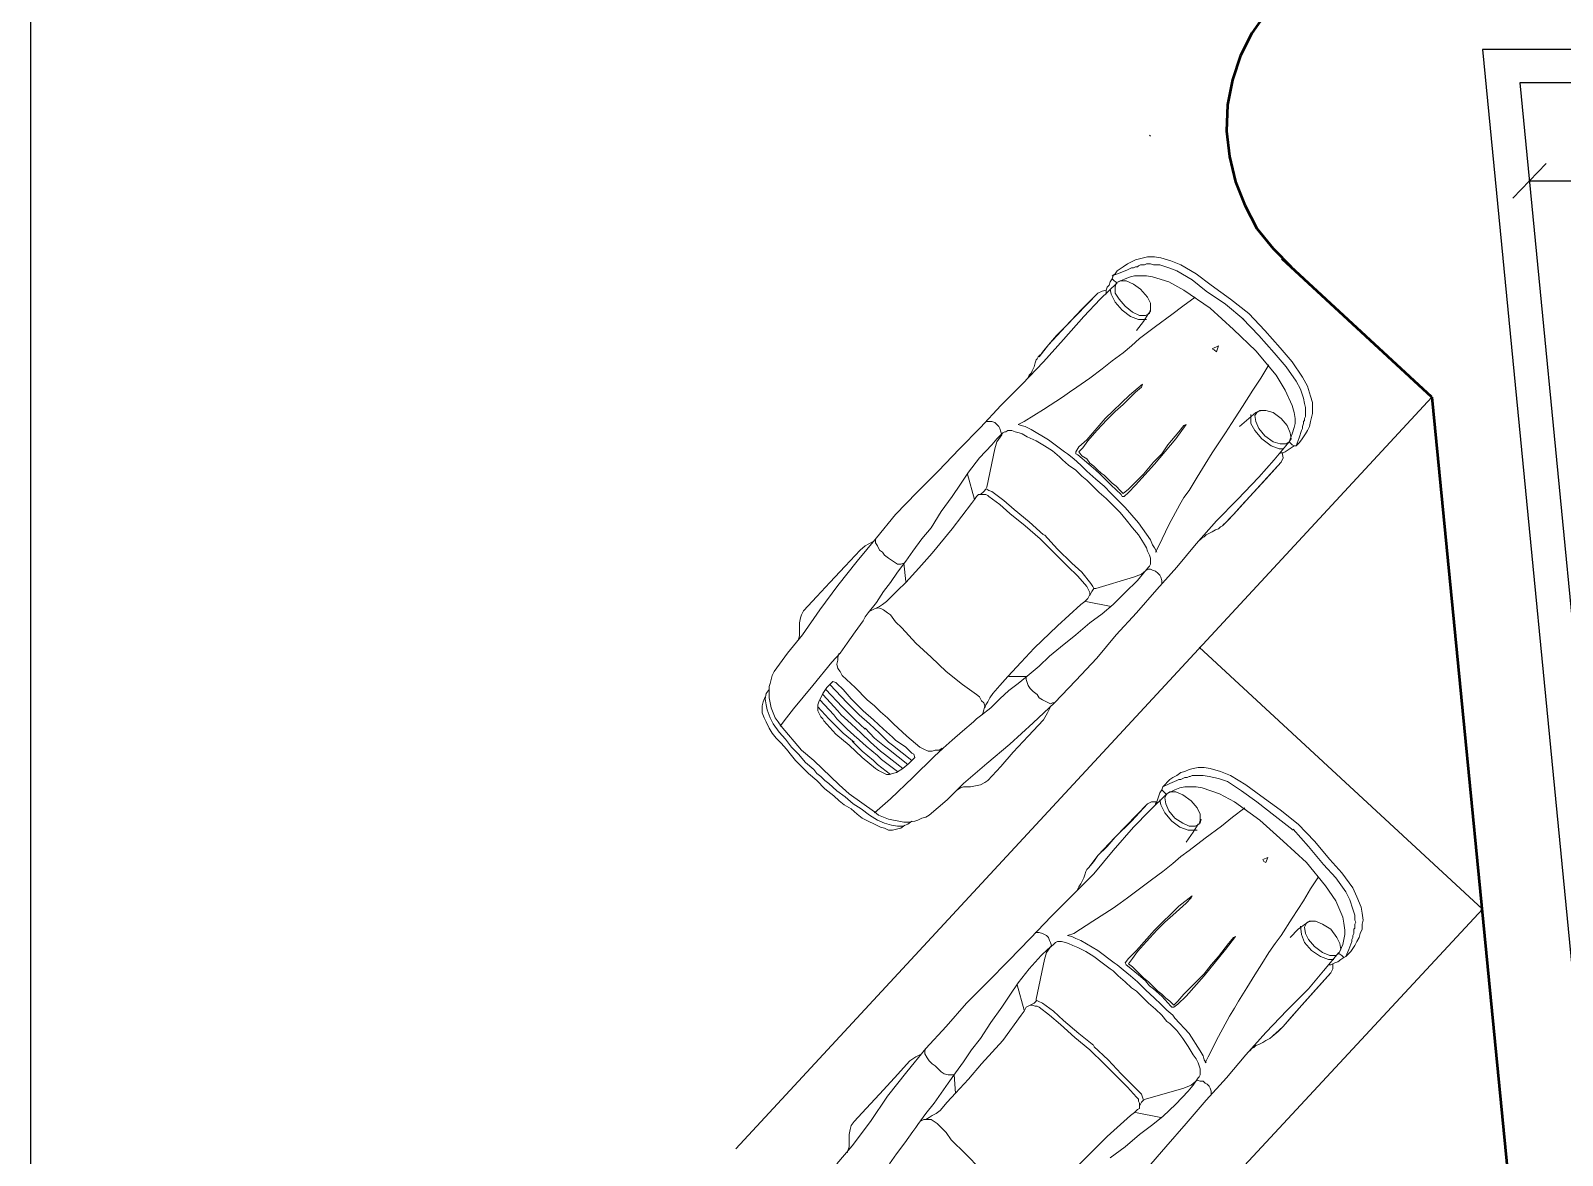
# Model space of a CAD drawing. Header units: metres. Extents: x -24.2 to 51.5, y -28.6 to 30.1.
# Drawn here: x -24.25 to -15.11, y 17.2 to 23.91 of the extents above; entities that cross this region are included whole.
import ezdxf

# ---------------------------------------------------------------- set-up
doc = ezdxf.new("R2010")
doc.units = ezdxf.units.M
for name, color, linetype in [('GF-BLACK', 250, 'Continuous'), ('GF-DARKGRAY', 8, 'Continuous'), ('GF-DIMS', 250, 'Continuous'), ('GF-GRAY', 8, 'Continuous')]:
    doc.layers.add(name, color=color, linetype=linetype)

msp = doc.modelspace()

# ---------------------------------------------------------------- linework, layer by layer
at = {"layer": 'GF-BLACK', "lineweight": 25, "true_color": 0x000000}
for p, q in [((1.8465, 23.7998), (-15.5869, 23.7998)), ((-15.5869, 23.7998), (-14.6697, 14.374)), ((-15.3637, 23.6007), (-14.4706, 14.3921)), ((1.8646, 23.6007), (-15.3637, 23.6007))]:
    msp.add_line(p, q, dxfattribs=at)
at = {"layer": 'GF-BLACK', "lineweight": 50, "true_color": 0x000000}
for q in [(-16.7818, 22.5507), (-15.2913, 15.6232)]:
    msp.add_line((-15.8887, 21.724), q, dxfattribs=at)
at = {"layer": 'GF-BLACK', "lineweight": 25, "true_color": 0x000000}
msp.add_lwpolyline([(11.0973, 30.0877), (-24.2464, 30.0877), (-24.2464, -28.567)], dxfattribs=at)
at = {"layer": 'GF-BLACK', "lineweight": 50, "true_color": 0x000000}
msp.add_lwpolyline([(-16.8723, 24.0231), (-16.9628, 23.8964), (-17.0292, 23.7636), (-17.0775, 23.6188), (-17.1076, 23.4679), (-17.1137, 23.311), (-17.0956, 23.1602), (-17.0594, 23.0093), (-17.005, 22.8705), (-16.9326, 22.7317), (-16.8361, 22.611), (-16.7275, 22.5024)], dxfattribs=at)
at = {"layer": 'GF-DARKGRAY', "lineweight": 25, "true_color": 0x767676}
for p, q in [((-17.5662, 23.2809), (-17.5723, 23.2869)), ((-20.0404, 17.2404), (-15.8887, 21.724)), ((-15.5869, 18.6705), (-17.2766, 20.2335)), ((-19.7447, 14.193), (-15.5869, 18.6705))]:
    msp.add_line(p, q, dxfattribs=at)
at = {"layer": 'GF-DIMS', "lineweight": 25, "true_color": 0x000000}
for p, q in [((-15.2068, 23.1179), (-15.4059, 22.9128)), ((-15.3094, 23.0153), (-14.2171, 23.0153))]:
    msp.add_line(p, q, dxfattribs=at)
at = {"layer": 'GF-GRAY', "lineweight": 13, "true_color": 0x808080}
for p, q in [((-18.3205, 21.5791), (-18.3568, 21.561)), ((-18.6585, 21.2654), (-18.6162, 21.1145)), ((-17.518, 20.8369), (-17.5361, 20.8007)), ((-17.5843, 20.6981), (-17.5662, 20.6981)), ((-17.9524, 20.505), (-17.8016, 20.4748)), ((-18.0249, 18.5257), (-18.0611, 18.5136)), ((-18.3628, 18.218), (-18.3205, 18.0671)), ((-17.2223, 17.7895), (-17.2404, 17.7533)), ((-17.2887, 17.6507), (-17.2706, 17.6447)), ((-17.6568, 17.4576), (-17.5059, 17.4275))]:
    msp.add_line(p, q, dxfattribs=at)
for points in [[(-16.9809, 22.2248), (-17.0895, 22.3093), (-17.2042, 22.3938), (-17.2947, 22.4602), (-17.3852, 22.5145), (-17.4456, 22.5386), (-17.5059, 22.5567), (-17.5421, 22.5628), (-17.5843, 22.5628), (-17.6085, 22.5567), (-17.6326, 22.5507), (-17.6568, 22.5447), (-17.6809, 22.5326), (-17.705, 22.5205), (-17.7292, 22.5024), (-17.7473, 22.4903), (-17.7654, 22.4783), (-17.7774, 22.4602), (-17.7956, 22.4481)], [(-17.5662, 22.5205), (-17.5783, 22.5205), (-17.5904, 22.5205), (-17.6025, 22.5145), (-17.6145, 22.5145), (-17.6266, 22.5145), (-17.6387, 22.5084), (-17.6447, 22.5024), (-17.6568, 22.5024), (-17.6688, 22.4964), (-17.6809, 22.4964), (-17.693, 22.4903), (-17.705, 22.4843), (-17.7473, 22.4662), (-17.7956, 22.4481)], [(-17.0111, 22.1886), (-17.1197, 22.2791), (-17.2344, 22.3576), (-17.3188, 22.424), (-17.4093, 22.4783), (-17.4576, 22.4964), (-17.5119, 22.5145), (-17.5481, 22.5145), (-17.5662, 22.5205)], [(-16.7395, 21.4585), (-16.83, 21.3498), (-16.9206, 21.2473), (-17.0473, 21.1145), (-17.174, 20.9878), (-17.2947, 20.849), (-17.4093, 20.7102), (-17.53, 20.5774), (-17.6507, 20.4386), (-17.7714, 20.3059), (-17.8861, 20.1671), (-18.0128, 20.0343), (-18.1395, 19.9016), (-18.2662, 19.7809), (-18.405, 19.6542), (-18.5438, 19.5395), (-18.6826, 19.4188), (-18.7792, 19.3223), (-18.8878, 19.2317), (-18.9059, 19.2197), (-18.93, 19.2136), (-18.9542, 19.2016), (-18.9723, 19.1955), (-19.0085, 19.1895), (-19.0386, 19.1895), (-19.0688, 19.1955), (-19.099, 19.2016), (-19.1292, 19.2076), (-19.1593, 19.2197), (-19.1895, 19.2317), (-19.2136, 19.2499), (-19.3645, 19.3585), (-19.4248, 19.4128), (-19.5757, 19.5576), (-19.6481, 19.618), (-19.7688, 19.7628), (-19.7869, 19.7869), (-19.805, 19.8111), (-19.8171, 19.8412), (-19.8292, 19.8714), (-19.8352, 19.9016), (-19.8412, 19.9317), (-19.8412, 19.9619), (-19.8412, 19.9981), (-19.8352, 20.0162), (-19.8292, 20.0404), (-19.8231, 20.0645), (-19.8111, 20.0886), (-19.7326, 20.1973), (-19.6421, 20.3059), (-19.5395, 20.4567), (-19.4309, 20.6016), (-19.3162, 20.7464), (-19.2016, 20.8852), (-19.0869, 21.024), (-18.9602, 21.1567), (-18.8335, 21.2835), (-18.7068, 21.4162), (-18.58, 21.5429), (-18.4593, 21.6757), (-18.3326, 21.8024), (-18.2059, 21.9352), (-18.0852, 22.0679), (-17.9645, 22.2067), (-17.868, 22.3093), (-17.7654, 22.4059)], [(-17.7956, 22.43), (-17.8076, 22.4119), (-17.8137, 22.3938), (-17.8257, 22.3817), (-17.8318, 22.3636), (-17.8318, 22.3516), (-17.8318, 22.3395)], [(-17.7895, 22.4481), (-17.7956, 22.43), (-17.7835, 22.4179), (-17.7654, 22.4059)], [(-17.0714, 22.1283), (-17.2102, 22.255), (-17.3671, 22.3636), (-17.4576, 22.4119), (-17.5542, 22.4421), (-17.5904, 22.4481), (-17.6326, 22.4481), (-17.6628, 22.4481), (-17.6869, 22.4421), (-17.7171, 22.43), (-17.7714, 22.4059)], [(-17.3007, 22.3214), (-17.3731, 22.2671), (-17.4395, 22.2188), (-17.5361, 22.1464), (-17.6326, 22.074), (-17.6809, 22.0317), (-17.7292, 21.9895), (-17.7956, 21.9412), (-17.8559, 21.8929), (-17.9283, 21.8386), (-18.0068, 21.7843), (-18.049, 21.7541), (-18.0912, 21.724), (-18.2059, 21.6516), (-18.3205, 21.5791)], [(-17.88, 22.3455), (-18.0731, 22.1464), (-18.1757, 22.0378), (-18.23, 21.9653)], [(-17.88, 22.3455), (-17.9766, 22.249), (-18.0731, 22.1464), (-18.1274, 22.0921), (-18.1757, 22.0378), (-18.2059, 22.0016), (-18.23, 21.9653)], [(-17.8318, 22.3636), (-17.8559, 22.3576), (-17.88, 22.3455)], [(-17.7774, 22.2912), (-17.8016, 22.3395), (-17.8076, 22.3697)], [(-17.7774, 22.2912), (-17.7352, 22.2429), (-17.6869, 22.2067)], [(-17.5904, 22.1886), (-17.6387, 22.1886), (-17.6869, 22.2067)], [(-17.5662, 22.255), (-17.5662, 22.2369), (-17.5783, 22.2248), (-17.6085, 22.1766), (-17.6507, 22.1222)], [(-16.9809, 22.2248), (-16.8844, 22.1222), (-16.7938, 22.0197), (-16.7214, 21.9352), (-16.6611, 21.8447), (-16.6309, 21.7903), (-16.6128, 21.73), (-16.6007, 21.6938), (-16.6007, 21.6576), (-16.6007, 21.6274), (-16.6068, 21.6033), (-16.6128, 21.5791), (-16.6188, 21.549), (-16.6309, 21.5248), (-16.643, 21.5067), (-16.655, 21.4886), (-16.6671, 21.4705), (-16.6792, 21.4524), (-16.6973, 21.4343)], [(-17.0714, 22.1283), (-16.9387, 22.0016), (-16.818, 21.8567), (-16.7637, 21.7662), (-16.7214, 21.6757), (-16.7094, 21.6335), (-16.7033, 21.5972), (-16.7033, 21.5671), (-16.7094, 21.5429), (-16.7214, 21.5067), (-16.7395, 21.4585)], [(-17.0171, 22.1947), (-16.9206, 22.0921), (-16.83, 21.9895), (-16.7576, 21.905), (-16.6973, 21.8205), (-16.6731, 21.7722), (-16.655, 21.7179), (-16.649, 21.6878), (-16.643, 21.6636)], [(-17.1619, 22.0317), (-17.1981, 22.0136), (-17.1861, 22.0076)], [(-17.1619, 22.0317), (-17.174, 21.9955), (-17.1861, 22.0076)], [(-18.224, 21.9774), (-18.2361, 21.9653), (-18.2421, 21.9533), (-18.2481, 21.9472), (-18.2542, 21.9291), (-18.2602, 21.905), (-18.2662, 21.8929), (-18.2723, 21.8809), (-18.2783, 21.8688), (-18.2904, 21.8567), (-18.2964, 21.8447), (-18.3024, 21.8326)], [(-16.8602, 21.9171), (-16.9085, 21.8386), (-16.9568, 21.7662), (-17.0171, 21.6697), (-17.0835, 21.5671), (-17.1197, 21.5128), (-17.1559, 21.4585), (-17.1981, 21.3921), (-17.2404, 21.3257), (-17.2887, 21.2473), (-17.3369, 21.1688), (-17.3671, 21.1266), (-17.3912, 21.0843), (-17.4576, 20.9636), (-17.518, 20.8369)], [(-17.6145, 21.8024), (-17.693, 21.736), (-17.8378, 21.5972), (-17.9464, 21.4705), (-17.9947, 21.4283), (-18.0128, 21.3981), (-18.0128, 21.386), (-18.0007, 21.38), (-17.9343, 21.3257), (-17.8921, 21.2895), (-17.868, 21.2654)], [(-17.6145, 21.8024), (-17.6206, 21.7843), (-17.6568, 21.7541), (-17.7292, 21.6817), (-17.7774, 21.6395), (-17.8257, 21.5912), (-17.8861, 21.5248), (-17.9404, 21.4645), (-17.9706, 21.4222), (-17.9947, 21.3981), (-17.9766, 21.374), (-17.9464, 21.3559), (-17.9283, 21.3317), (-17.9042, 21.3136), (-17.88, 21.2895), (-17.8619, 21.2714)], [(-16.643, 21.6636), (-16.643, 21.6516), (-16.643, 21.6395), (-16.643, 21.6274), (-16.643, 21.6153), (-16.643, 21.6093), (-16.649, 21.5972), (-16.649, 21.5852), (-16.655, 21.5791), (-16.655, 21.5671), (-16.6611, 21.549), (-16.6611, 21.5369), (-16.6671, 21.5248), (-16.6792, 21.4826), (-16.6973, 21.4343)], [(-18.5499, 21.5791), (-18.5378, 21.5791), (-18.5257, 21.5791), (-18.5137, 21.5791), (-18.4955, 21.5731), (-18.4835, 21.561), (-18.4714, 21.549), (-18.4654, 21.5369), (-18.4593, 21.5188), (-18.4533, 21.5007)], [(-16.9025, 21.6455), (-16.9266, 21.6395), (-16.9387, 21.6335), (-16.9809, 21.5972), (-17.0352, 21.549)], [(-16.9688, 21.6214), (-16.9688, 21.5671), (-16.9447, 21.5248), (-16.9025, 21.4766), (-16.8481, 21.4343), (-16.7999, 21.4162), (-16.7757, 21.4162)], [(-19.7748, 19.7628), (-19.7386, 19.8111), (-19.6964, 19.8654), (-19.5817, 20.0042), (-19.4671, 20.1429), (-19.4188, 20.1973), (-19.3766, 20.2576), (-19.3283, 20.324), (-19.28, 20.3904), (-19.268, 20.4145), (-19.2499, 20.4386), (-19.2016, 20.499), (-19.1593, 20.5654), (-19.1171, 20.6197), (-19.0749, 20.68), (-19.0266, 20.7464), (-18.9843, 20.8067), (-18.93, 20.8791), (-18.8757, 20.9455), (-18.8154, 21.0421), (-18.749, 21.1326), (-18.7007, 21.205), (-18.6524, 21.2774), (-18.5861, 21.3619), (-18.5137, 21.4404), (-18.4835, 21.4766), (-18.4473, 21.5128)], [(-18.58, 21.1447), (-18.5619, 21.1628), (-18.5499, 21.1748), (-18.5438, 21.1869), (-18.4955, 21.4162), (-18.4835, 21.4585), (-18.4533, 21.5007)], [(-18.4473, 21.5128), (-18.4352, 21.5188), (-18.4292, 21.5188), (-18.4171, 21.5248), (-18.4111, 21.5248), (-18.393, 21.5248), (-18.3749, 21.5188), (-18.3507, 21.5128), (-18.3326, 21.5067), (-18.3024, 21.4886), (-18.2481, 21.4645), (-18.1999, 21.4343), (-18.1516, 21.4041), (-18.1093, 21.3679), (-18.0912, 21.3498), (-18.055, 21.3197), (-18.0128, 21.2895), (-17.9766, 21.2533), (-17.9464, 21.2291), (-17.9223, 21.205)], [(-18.3568, 21.561), (-18.3387, 21.555), (-18.3145, 21.549), (-18.2783, 21.5309)], [(-18.0792, 21.3981), (-18.1757, 21.4705), (-18.2783, 21.5309)], [(-17.355, 21.561), (-17.4154, 21.4766), (-17.5421, 21.3257), (-17.6568, 21.199), (-17.699, 21.1567), (-17.7231, 21.1326), (-17.7352, 21.1326), (-17.7412, 21.1447), (-17.8016, 21.199), (-17.8438, 21.2412), (-17.868, 21.2654)], [(-17.355, 21.561), (-17.3671, 21.555), (-17.3973, 21.5188), (-17.4637, 21.4404), (-17.4999, 21.386), (-17.5481, 21.3378), (-17.6085, 21.2654), (-17.6628, 21.211), (-17.699, 21.1748), (-17.7292, 21.1507), (-17.7473, 21.1688), (-17.7714, 21.1929), (-17.7956, 21.211), (-17.8197, 21.2352), (-17.8438, 21.2593), (-17.8619, 21.2714)], [(-18.0792, 21.3981), (-18.0611, 21.386), (-18.0249, 21.3559), (-17.9826, 21.3197), (-17.9464, 21.2835), (-17.8921, 21.2352)], [(-16.7094, 21.4343), (-16.7275, 21.4222), (-16.7456, 21.4102), (-16.7637, 21.3981), (-16.7757, 21.3921), (-16.7878, 21.3921), (-16.7999, 21.386)], [(-16.7818, 21.3921), (-16.7757, 21.3619), (-16.7878, 21.3378)], [(-16.6973, 21.4343), (-16.7094, 21.4343), (-16.7214, 21.4404), (-16.7395, 21.4585)], [(-16.7878, 21.3378), (-16.9749, 21.1326), (-17.0714, 21.024), (-17.1378, 20.9576)], [(-16.7878, 21.3378), (-16.8783, 21.2352), (-16.9749, 21.1326), (-17.0231, 21.0783), (-17.0714, 21.024), (-17.1076, 20.9878), (-17.1378, 20.9576)], [(-17.5783, 20.7102), (-17.5723, 20.7162), (-17.5662, 20.7283), (-17.5662, 20.7343), (-17.5662, 20.7464), (-17.5662, 20.7645), (-17.5723, 20.7826), (-17.5843, 20.8067), (-17.5904, 20.8248), (-17.6085, 20.855), (-17.6387, 20.9033), (-17.6749, 20.9455), (-17.7111, 20.9938), (-17.7473, 21.036), (-17.7654, 21.0541), (-17.7956, 21.0843), (-17.8318, 21.1205), (-17.874, 21.1567), (-17.8981, 21.1809), (-17.9223, 21.205)], [(-17.53, 20.8007), (-17.5421, 20.8248), (-17.5542, 20.8429), (-17.5662, 20.8731), (-17.6387, 20.9757), (-17.7171, 21.0662), (-17.7352, 21.0843), (-17.7654, 21.1145), (-17.8016, 21.1507), (-17.8438, 21.1929), (-17.8921, 21.2352)], [(-19.2016, 20.4688), (-19.1835, 20.4748), (-19.1654, 20.4869), (-19.1412, 20.505), (-19.1231, 20.5231), (-19.0749, 20.5714), (-19.0266, 20.6197), (-18.9481, 20.7042), (-18.8697, 20.7947), (-18.749, 20.9395), (-18.6343, 21.0904), (-18.6162, 21.1145), (-18.6042, 21.1326), (-18.5921, 21.1447), (-18.58, 21.1447), (-18.568, 21.1447), (-18.5499, 21.1447), (-18.5378, 21.1386), (-18.5318, 21.1326), (-18.4654, 21.0843), (-18.405, 21.03), (-18.3145, 20.9576), (-18.224, 20.8791)], [(-18.5438, 21.1748), (-18.5318, 21.1688), (-18.5137, 21.1628), (-18.4412, 21.1085), (-18.3809, 21.0541), (-18.2904, 20.9817), (-18.2059, 20.9033)], [(-17.1318, 20.9697), (-17.1378, 20.9576), (-17.1499, 20.9516), (-17.1619, 20.9395), (-17.18, 20.9335), (-17.1981, 20.9214), (-17.2102, 20.9154), (-17.2223, 20.9093), (-17.2344, 20.9033), (-17.2464, 20.8912), (-17.2585, 20.8852), (-17.2706, 20.8731)], [(-19.2257, 20.861), (-19.268, 20.8369), (-19.2981, 20.8128), (-19.3886, 20.7162), (-19.4792, 20.6197), (-19.5576, 20.5352), (-19.6361, 20.4507), (-19.6481, 20.4266), (-19.6542, 20.4085), (-19.6602, 20.3783), (-19.6602, 20.3481), (-19.6602, 20.324), (-19.6602, 20.2998), (-19.6662, 20.2817), (-19.6723, 20.2697)], [(-19.2016, 20.8852), (-19.2076, 20.8731), (-19.2076, 20.855), (-19.1955, 20.8369), (-19.1835, 20.8128), (-19.1654, 20.8007), (-19.1533, 20.7826), (-19.1292, 20.7645), (-19.1111, 20.7524), (-19.093, 20.7404), (-19.0749, 20.7283), (-19.0567, 20.7283), (-19.0386, 20.7343), (-19.0266, 20.6257)], [(-18.5559, 19.8714), (-18.5499, 19.8895), (-18.5378, 19.9076), (-18.5257, 19.9317), (-18.5076, 19.9559), (-18.4654, 20.0042), (-18.4171, 20.0585), (-18.3387, 20.1429), (-18.2602, 20.2274), (-18.1214, 20.3602), (-17.9826, 20.4869), (-17.9585, 20.505), (-17.9404, 20.5231), (-17.9343, 20.5352), (-17.9283, 20.5473), (-17.9283, 20.5593), (-17.9343, 20.5714), (-17.9404, 20.5835), (-17.9464, 20.5955), (-18.0007, 20.6559), (-18.0611, 20.7162), (-18.1395, 20.7947), (-18.224, 20.8791)], [(-17.9042, 20.5835), (-17.9102, 20.5955), (-17.9223, 20.6136), (-17.9766, 20.68), (-18.0369, 20.7343), (-18.1214, 20.8188), (-18.1999, 20.9033)], [(-19.2136, 19.2438), (-19.1654, 19.2861), (-19.1171, 19.3283), (-18.9843, 19.455), (-18.8576, 19.5817), (-18.8033, 19.63), (-18.749, 19.6783), (-18.6886, 19.7326), (-18.6223, 19.7869), (-18.6042, 19.805), (-18.58, 19.8231), (-18.5197, 19.8714), (-18.4654, 19.9257), (-18.4111, 19.974), (-18.3568, 20.0162), (-18.2904, 20.0705), (-18.23, 20.1188), (-18.1697, 20.1792), (-18.1033, 20.2335), (-18.0128, 20.3059), (-17.9283, 20.3783), (-17.8559, 20.4326), (-17.7895, 20.4869), (-17.7171, 20.5593), (-17.6447, 20.6317), (-17.6085, 20.674), (-17.5783, 20.7102)], [(-17.9283, 20.5412), (-17.9162, 20.5654), (-17.9042, 20.5835), (-17.8921, 20.5835), (-17.6688, 20.6498), (-17.6206, 20.6679), (-17.5843, 20.6981)], [(-17.4999, 20.6136), (-17.4999, 20.6257), (-17.4999, 20.6317), (-17.5059, 20.6498), (-17.5119, 20.6619), (-17.524, 20.674), (-17.5361, 20.686), (-17.5542, 20.6921), (-17.5662, 20.6981)], [(-19.2378, 20.4507), (-19.2136, 20.4628), (-19.1895, 20.4688), (-19.1714, 20.4628), (-19.1593, 20.4567), (-19.1352, 20.4386), (-19.1171, 20.4266), (-19.0869, 20.3843), (-19.0507, 20.3481), (-18.9662, 20.2576), (-18.8757, 20.1731)], [(-19.4248, 20.1973), (-19.4309, 20.1731), (-19.4309, 20.155), (-19.4369, 20.1309), (-19.4309, 20.1067), (-19.4188, 20.0886), (-19.4067, 20.0645), (-19.3283, 19.9921), (-19.2559, 19.9197), (-19.2136, 19.8835), (-19.1774, 19.8473)], [(-18.568, 19.8292), (-18.5619, 19.8593), (-18.5559, 19.8835), (-18.5619, 19.9016), (-18.574, 19.9136), (-18.5861, 19.9378), (-18.6042, 19.9498), (-18.6464, 19.98), (-18.6886, 20.0102), (-18.7852, 20.0886), (-18.8757, 20.1731)], [(-19.2197, 19.799), (-19.28, 19.8533), (-19.3343, 19.9076), (-19.3524, 19.9257), (-19.4007, 19.98), (-19.4369, 20.0162), (-19.443, 20.0223), (-19.4611, 20.0283), (-19.4731, 20.0162), (-19.4973, 19.9921), (-19.5214, 19.9559), (-19.5455, 19.9076), (-19.5516, 19.8895), (-19.5516, 19.8714), (-19.5516, 19.8533), (-19.5455, 19.8412), (-19.5395, 19.8292), (-19.5335, 19.8171), (-19.5214, 19.805), (-19.5154, 19.793), (-19.443, 19.7145), (-19.3645, 19.6481)], [(-19.2438, 19.7748), (-19.3042, 19.8292), (-19.3585, 19.8835), (-19.3766, 19.9016), (-19.4792, 20.0102)], [(-18.1395, 19.9016), (-18.1516, 19.9016), (-18.1637, 19.8955), (-18.1878, 19.9076), (-18.2119, 19.9197), (-18.23, 19.9317), (-18.2421, 19.9498), (-18.2662, 19.9679), (-18.2843, 19.9861), (-18.2964, 20.0042), (-18.3024, 20.0223), (-18.3085, 20.0404), (-18.3085, 20.0585), (-18.4111, 20.0585)], [(-19.8654, 19.9378), (-19.8774, 19.9076), (-19.8835, 19.8835), (-19.8835, 19.8593), (-19.8835, 19.8412), (-19.8714, 19.8111), (-19.8593, 19.7869), (-19.8412, 19.7507), (-19.8231, 19.7205), (-19.799, 19.6904), (-19.7688, 19.6602), (-19.7386, 19.624), (-19.7085, 19.5878), (-19.6843, 19.5576), (-19.6542, 19.5274), (-19.6059, 19.4792), (-19.5576, 19.4369)], [(-19.8412, 19.98), (-19.8593, 19.9559), (-19.8654, 19.9257), (-19.8593, 19.8895), (-19.8533, 19.8593), (-19.8352, 19.8111), (-19.8171, 19.7748), (-19.7809, 19.7266), (-19.7447, 19.6843), (-19.7085, 19.6361), (-19.6662, 19.5938), (-19.624, 19.5455), (-19.5757, 19.5033), (-19.5576, 19.4792), (-19.5335, 19.4611)], [(-19.3162, 19.6904), (-19.3766, 19.7447), (-19.4369, 19.805), (-19.455, 19.8292), (-19.5395, 19.9197)], [(-19.2921, 19.7205), (-19.3524, 19.7748), (-19.4128, 19.8292), (-19.4309, 19.8533), (-19.5214, 19.9498)], [(-19.268, 19.7447), (-19.3283, 19.799), (-19.3826, 19.8533), (-19.4067, 19.8774), (-19.5033, 19.98)], [(-19.3343, 19.6662), (-19.4007, 19.7205), (-19.4611, 19.7809), (-19.4852, 19.805), (-19.5516, 19.8774)], [(-18.8093, 19.63), (-18.8274, 19.618), (-18.8516, 19.618), (-18.8697, 19.6119), (-18.8938, 19.6119), (-18.918, 19.624), (-18.9421, 19.6361), (-19.0205, 19.7024), (-19.099, 19.7748), (-19.1352, 19.8111), (-19.1774, 19.8473)], [(-18.1637, 19.8774), (-18.1818, 19.8412), (-18.2059, 19.799), (-18.2964, 19.7024), (-18.3869, 19.6059), (-18.4593, 19.5214), (-18.5378, 19.4369), (-18.5559, 19.4248), (-18.58, 19.4128), (-18.6102, 19.4067), (-18.6404, 19.4007), (-18.6585, 19.4007), (-18.6826, 19.4007), (-18.7007, 19.3947), (-18.7188, 19.3826)], [(-19.268, 19.7507), (-19.2136, 19.6904), (-19.1533, 19.6421), (-19.1292, 19.624), (-19.0145, 19.5335)], [(-19.2438, 19.7748), (-19.1835, 19.7205), (-19.1292, 19.6662), (-19.105, 19.6481), (-18.9904, 19.5576)], [(-19.2197, 19.799), (-19.1593, 19.7447), (-19.105, 19.6964), (-19.0869, 19.6783), (-19.0266, 19.6361), (-18.9904, 19.5998), (-18.9783, 19.5938)], [(-18.9843, 19.5636), (-19.0085, 19.5395), (-19.0447, 19.5093), (-19.0809, 19.4852), (-19.105, 19.4792), (-19.1231, 19.4731), (-19.1412, 19.4731), (-19.1533, 19.4792), (-19.1654, 19.4852), (-19.1774, 19.4912), (-19.1895, 19.4973), (-19.2076, 19.5093), (-19.2861, 19.5757), (-19.3645, 19.6481)], [(-19.3464, 19.6723), (-19.2861, 19.6119), (-19.2197, 19.5576), (-19.1955, 19.5335), (-19.1171, 19.4731)], [(-19.3223, 19.6964), (-19.2619, 19.6421), (-19.1955, 19.5878), (-19.1714, 19.5636), (-19.0749, 19.4912)], [(-19.2921, 19.7205), (-19.2378, 19.6662), (-19.1774, 19.6119), (-19.1533, 19.5938), (-19.0447, 19.5093)], [(-18.9843, 19.5636), (-18.9723, 19.5757), (-18.9783, 19.5938)], [(-18.9904, 19.1955), (-19.0145, 19.1774), (-19.0447, 19.1654), (-19.0749, 19.1654), (-19.1111, 19.1714), (-19.1533, 19.1835), (-19.1955, 19.2016), (-19.2438, 19.2317), (-19.2921, 19.268), (-19.3404, 19.2981), (-19.3886, 19.3404), (-19.4369, 19.3766), (-19.4852, 19.4188), (-19.5093, 19.4369), (-19.5335, 19.4611)], [(-16.6852, 19.1774), (-16.7938, 19.2619), (-16.9085, 19.3464), (-16.999, 19.4128), (-17.0895, 19.4671), (-17.1499, 19.4912), (-17.2102, 19.5093), (-17.2464, 19.5154), (-17.2826, 19.5154), (-17.3128, 19.5093), (-17.3369, 19.5033), (-17.3611, 19.4912), (-17.3852, 19.4852), (-17.4093, 19.4671), (-17.4335, 19.455), (-17.4516, 19.443), (-17.4637, 19.4309), (-17.4818, 19.4128), (-17.4938, 19.4007)], [(-17.2706, 19.4671), (-17.2826, 19.4671), (-17.2947, 19.4671), (-17.3068, 19.4671), (-17.3188, 19.4671), (-17.3309, 19.4611), (-17.3369, 19.4611), (-17.349, 19.455), (-17.3611, 19.455), (-17.3731, 19.449), (-17.3852, 19.443), (-17.3973, 19.443), (-17.4093, 19.4369), (-17.4516, 19.4188), (-17.4938, 19.4007)], [(-16.7154, 19.1412), (-16.824, 19.2257), (-16.9326, 19.3102), (-17.0231, 19.3766), (-17.1076, 19.4309), (-17.1619, 19.449), (-17.2162, 19.4611), (-17.2525, 19.4671), (-17.2706, 19.4671)], [(-19.0326, 19.1714), (-19.0567, 19.1533), (-19.0809, 19.1473), (-19.105, 19.1412), (-19.1292, 19.1412), (-19.1533, 19.1533), (-19.1774, 19.1593), (-19.2136, 19.1774), (-19.2499, 19.1955), (-19.2861, 19.2136), (-19.3162, 19.2378), (-19.3524, 19.268), (-19.3947, 19.2921), (-19.4248, 19.3162), (-19.455, 19.3464), (-19.5093, 19.3886), (-19.5576, 19.4369)], [(-17.4999, 19.3826), (-17.5119, 19.3645), (-17.518, 19.3464), (-17.524, 19.3283), (-17.53, 19.3102), (-17.5361, 19.2981), (-17.5361, 19.2921)], [(-17.4938, 19.4007), (-17.4999, 19.3826), (-17.4878, 19.3705), (-17.4697, 19.3524)], [(-16.7757, 19.0749), (-16.9145, 19.2016), (-17.0654, 19.3102), (-17.1559, 19.3585), (-17.2585, 19.3947), (-17.2947, 19.4007), (-17.3369, 19.4007), (-17.3611, 19.4007), (-17.3912, 19.3947), (-17.4214, 19.3826), (-17.4697, 19.3585)], [(-19.4369, 17.1499), (-19.3464, 17.2585), (-19.2378, 17.4033), (-19.1352, 17.5542), (-19.0205, 17.699), (-18.9059, 17.8378), (-18.7852, 17.9705), (-18.6645, 18.1093), (-18.5378, 18.2361), (-18.4111, 18.3628), (-18.2843, 18.4955), (-18.1576, 18.6283), (-18.0309, 18.755), (-17.9042, 18.8818), (-17.7895, 19.0205), (-17.6688, 19.1593), (-17.5723, 19.2559), (-17.4697, 19.3585)], [(-17.5843, 19.2981), (-17.7774, 19.099), (-17.88, 18.9904), (-17.9343, 18.918)], [(-17.5843, 19.2981), (-17.6809, 19.1955), (-17.7774, 19.099), (-17.8257, 19.0447), (-17.88, 18.9904), (-17.9042, 18.9542), (-17.9343, 18.918)], [(-17.53, 19.3102), (-17.5602, 19.3102), (-17.5843, 19.2981)], [(-17.4818, 19.2438), (-17.5059, 19.2921), (-17.5119, 19.3223)], [(-17.005, 19.274), (-17.0775, 19.2197), (-17.1438, 19.1654), (-17.2404, 19.093), (-17.3369, 19.0205), (-17.3852, 18.9843), (-17.4335, 18.9421), (-17.4938, 18.8938), (-17.5602, 18.8455), (-17.6326, 18.7912), (-17.705, 18.7369), (-17.7473, 18.7068), (-17.7895, 18.6766), (-17.9102, 18.5981), (-18.0249, 18.5257)], [(-17.4818, 19.2438), (-17.4395, 19.1955), (-17.3912, 19.1593)], [(-17.2645, 19.2076), (-17.2706, 19.1835), (-17.2826, 19.1774), (-17.3128, 19.1292), (-17.355, 19.0688)], [(-17.2887, 19.1412), (-17.343, 19.1412), (-17.3912, 19.1593)], [(-16.7154, 19.1473), (-16.6249, 19.0447), (-16.5344, 18.9361), (-16.4619, 18.8576), (-16.4016, 18.7731), (-16.3775, 18.7249), (-16.3594, 18.6705), (-16.3473, 18.6343), (-16.3473, 18.6162)], [(-16.6852, 19.1774), (-16.5887, 19.0749), (-16.4981, 18.9662), (-16.4257, 18.8878), (-16.3594, 18.7973), (-16.3352, 18.743), (-16.3111, 18.6826), (-16.305, 18.6464), (-16.299, 18.6042), (-16.305, 18.58), (-16.305, 18.5499), (-16.3171, 18.5257), (-16.3232, 18.5016), (-16.3352, 18.4774), (-16.3473, 18.4533), (-16.3594, 18.4352), (-16.3714, 18.4171), (-16.3835, 18.405), (-16.4016, 18.3869)], [(-16.7757, 19.0749), (-16.6369, 18.9481), (-16.5223, 18.8093), (-16.4619, 18.7188), (-16.4197, 18.6223), (-16.4137, 18.5861), (-16.4076, 18.5438), (-16.4076, 18.5197), (-16.4137, 18.4895), (-16.4197, 18.4593), (-16.4438, 18.405)], [(-17.9283, 18.93), (-17.9343, 18.918), (-17.9464, 18.9059), (-17.9524, 18.8938), (-17.9585, 18.8757), (-17.9645, 18.8576), (-17.9706, 18.8455), (-17.9766, 18.8335), (-17.9826, 18.8214), (-17.9947, 18.8033), (-18.0007, 18.7912), (-18.0068, 18.7792)], [(-16.8662, 18.9783), (-16.8964, 18.9662), (-16.8904, 18.9542)], [(-16.8662, 18.9783), (-16.8783, 18.9481), (-16.8904, 18.9542)], [(-16.5645, 18.8636), (-16.6128, 18.7912), (-16.655, 18.7188), (-16.7214, 18.6162), (-16.7878, 18.5136), (-16.824, 18.4654), (-16.8602, 18.4111), (-16.9025, 18.3447), (-16.9447, 18.2783), (-16.993, 18.1999), (-17.0412, 18.1214), (-17.0654, 18.0792), (-17.0956, 18.0309), (-17.1619, 17.9102), (-17.2223, 17.7895)], [(-17.3188, 18.749), (-17.3973, 18.6886), (-17.5421, 18.5438), (-17.6507, 18.4231), (-17.699, 18.3749), (-17.7171, 18.3507), (-17.7111, 18.3387), (-17.705, 18.3326), (-17.6387, 18.2783), (-17.5964, 18.2421), (-17.5723, 18.2119)], [(-17.3188, 18.749), (-17.3249, 18.7369), (-17.355, 18.7068), (-17.4335, 18.6343), (-17.4818, 18.5921), (-17.53, 18.5438), (-17.5904, 18.4774), (-17.6447, 18.4171), (-17.6749, 18.3749), (-17.699, 18.3447), (-17.6749, 18.3266), (-17.6507, 18.3024), (-17.6326, 18.2843), (-17.6085, 18.2602), (-17.5783, 18.2361), (-17.5662, 18.224)], [(-16.6068, 18.5981), (-16.6309, 18.5921), (-16.6369, 18.5861), (-16.6852, 18.5499), (-16.7335, 18.5016)], [(-16.6731, 18.568), (-16.6671, 18.5197), (-16.649, 18.4714), (-16.6068, 18.4231), (-16.5525, 18.3869), (-16.5042, 18.3688), (-16.474, 18.3688)], [(-16.3473, 18.6162), (-16.3473, 18.6042), (-16.3413, 18.5921), (-16.3473, 18.58), (-16.3473, 18.568), (-16.3473, 18.5559), (-16.3533, 18.5499), (-16.3533, 18.5378), (-16.3533, 18.5257), (-16.3594, 18.5136), (-16.3594, 18.5016), (-16.3654, 18.4895), (-16.3654, 18.4774), (-16.3835, 18.4292), (-16.4016, 18.3869)], [(-19.1231, 17.1499), (-19.0809, 17.2102), (-19.0326, 17.2766), (-18.9843, 17.343), (-18.9662, 17.3671), (-18.9542, 17.3852), (-18.9059, 17.4516), (-18.8576, 17.5119), (-18.8154, 17.5723), (-18.7731, 17.6326), (-18.7309, 17.693), (-18.6826, 17.7593), (-18.6343, 17.8318), (-18.58, 17.8981), (-18.5197, 17.9947), (-18.4533, 18.0852), (-18.405, 18.1576), (-18.3568, 18.23), (-18.2904, 18.3145), (-18.218, 18.393), (-18.1818, 18.4292), (-18.1456, 18.4593)], [(-18.2542, 18.5318), (-18.2421, 18.5318), (-18.23, 18.5318), (-18.2119, 18.5257), (-18.1999, 18.5197), (-18.1878, 18.5136), (-18.1757, 18.5016), (-18.1697, 18.4835), (-18.1637, 18.4714), (-18.1576, 18.4533)], [(-18.1456, 18.4593), (-18.1395, 18.4654), (-18.1335, 18.4714), (-18.1214, 18.4774), (-18.1154, 18.4774), (-18.0973, 18.4774), (-18.0731, 18.4714), (-18.055, 18.4654), (-18.0309, 18.4533), (-18.0007, 18.4412), (-17.9524, 18.4171), (-17.9042, 18.3869), (-17.8559, 18.3507), (-17.8076, 18.3145), (-17.7895, 18.3024), (-17.7593, 18.2723), (-17.7171, 18.2361), (-17.6809, 18.1999), (-17.6507, 18.1818), (-17.6266, 18.1576)], [(-18.0611, 18.5136), (-18.0369, 18.5076), (-18.0128, 18.4955), (-17.9826, 18.4835)], [(-17.7835, 18.3507), (-17.88, 18.4231), (-17.9826, 18.4835)], [(-17.0594, 18.5076), (-17.1197, 18.4292), (-17.2464, 18.2723), (-17.355, 18.1516), (-17.4033, 18.1033), (-17.4275, 18.0852), (-17.4395, 18.0852), (-17.4456, 18.0912), (-17.4999, 18.1516), (-17.5481, 18.1938), (-17.5723, 18.2119)], [(-17.0594, 18.5076), (-17.0714, 18.5016), (-17.1016, 18.4654), (-17.1619, 18.3869), (-17.2042, 18.3387), (-17.2464, 18.2843), (-17.3128, 18.218), (-17.3671, 18.1637), (-17.4033, 18.1214), (-17.4275, 18.0973), (-17.4516, 18.1214), (-17.4757, 18.1395), (-17.4999, 18.1637), (-17.524, 18.1818), (-17.5481, 18.2059), (-17.5662, 18.224)], [(-18.2843, 18.0973), (-18.2602, 18.1093), (-18.2481, 18.1214), (-18.2481, 18.1335), (-18.1999, 18.3688), (-18.1878, 18.4111), (-18.1576, 18.4533)], [(-16.4438, 18.4111), (-16.5344, 18.3024), (-16.6249, 18.1938), (-16.7516, 18.0671), (-16.8783, 17.9343), (-16.999, 17.8016), (-17.1137, 17.6628), (-17.2344, 17.53), (-17.355, 17.3912), (-17.4757, 17.2525), (-17.5904, 17.1197)], [(-16.4137, 18.3809), (-16.4318, 18.3688), (-16.4499, 18.3568), (-16.468, 18.3507), (-16.48, 18.3447), (-16.4921, 18.3387), (-16.5042, 18.3387)], [(-16.4016, 18.3869), (-16.4137, 18.3809), (-16.4257, 18.393), (-16.4438, 18.405)], [(-17.7835, 18.3507), (-17.7654, 18.3387), (-17.7292, 18.3085), (-17.6869, 18.2723), (-17.6447, 18.2361), (-17.5964, 18.1878)], [(-16.4921, 18.2904), (-16.6792, 18.0792), (-16.7757, 17.9706), (-16.8421, 17.9102)], [(-16.4921, 18.2904), (-16.5826, 18.1878), (-16.6792, 18.0792), (-16.7275, 18.0249), (-16.7757, 17.9706), (-16.8059, 17.9404), (-16.8421, 17.9102)], [(-16.48, 18.3447), (-16.48, 18.3145), (-16.4921, 18.2904)], [(-17.2344, 17.7533), (-17.2464, 17.7714), (-17.2525, 17.7956), (-17.2706, 17.8257), (-17.3369, 17.9283), (-17.4214, 18.0188), (-17.4335, 18.0369), (-17.4697, 18.0671), (-17.5059, 18.1033), (-17.5421, 18.1395), (-17.5964, 18.1878)], [(-18.9059, 17.4154), (-18.8878, 17.4275), (-18.8697, 17.4395), (-18.8455, 17.4516), (-18.8214, 17.4697), (-18.7792, 17.518), (-18.7309, 17.5723), (-18.6524, 17.6568), (-18.574, 17.7473), (-18.4473, 17.8861), (-18.3387, 18.0369), (-18.3205, 18.0611), (-18.3085, 18.0852), (-18.2964, 18.0912), (-18.2843, 18.0973), (-18.2723, 18.0973), (-18.2542, 18.0912), (-18.2421, 18.0912), (-18.23, 18.0852), (-18.1697, 18.0369), (-18.1033, 17.9826), (-18.0188, 17.9042), (-17.9283, 17.8318)], [(-18.2481, 18.1274), (-18.2361, 18.1214), (-18.2119, 18.1093), (-18.1456, 18.0611), (-18.0852, 18.0068), (-17.9947, 17.9283), (-17.9042, 17.8559)], [(-17.2826, 17.6628), (-17.2766, 17.6688), (-17.2706, 17.6809), (-17.2706, 17.6869), (-17.2706, 17.699), (-17.2706, 17.7171), (-17.2766, 17.7352), (-17.2826, 17.7533), (-17.2947, 17.7774), (-17.3128, 17.8016), (-17.343, 17.8499), (-17.3731, 17.8981), (-17.4093, 17.9464), (-17.4516, 17.9887), (-17.4697, 18.0007), (-17.4999, 18.0369), (-17.5361, 18.0731), (-17.5783, 18.1093), (-17.6025, 18.1335), (-17.6266, 18.1576)], [(-16.83, 17.9223), (-16.8421, 17.9102), (-16.8542, 17.8981), (-16.8662, 17.8921), (-16.8783, 17.8861), (-16.8964, 17.874), (-16.9085, 17.868), (-16.9206, 17.8619), (-16.9387, 17.8559), (-16.9507, 17.8438), (-16.9628, 17.8378), (-16.9749, 17.8257)], [(-18.9059, 17.8378), (-18.9119, 17.8257), (-18.9119, 17.8076), (-18.8999, 17.7835), (-18.8878, 17.7654), (-18.8697, 17.7473), (-18.8516, 17.7352), (-18.8335, 17.7171), (-18.8154, 17.699), (-18.7973, 17.6869), (-18.7731, 17.6809), (-18.755, 17.6809), (-18.7369, 17.6809), (-18.7309, 17.5723)], [(-18.2602, 16.824), (-18.2542, 16.8421), (-18.2421, 16.8602), (-18.23, 16.8844), (-18.2119, 16.9085), (-18.1637, 16.9568), (-18.1214, 17.005), (-18.043, 17.0956), (-17.9585, 17.18), (-17.8257, 17.3128), (-17.6869, 17.4395), (-17.6628, 17.4576), (-17.6447, 17.4757), (-17.6326, 17.4818), (-17.6326, 17.4938), (-17.6326, 17.5119), (-17.6387, 17.524), (-17.6387, 17.5361), (-17.6507, 17.5481), (-17.705, 17.6085), (-17.7593, 17.6628), (-17.8438, 17.7473), (-17.9283, 17.8318)], [(-17.6085, 17.53), (-17.6145, 17.5481), (-17.6206, 17.5662), (-17.6809, 17.6266), (-17.7412, 17.6869), (-17.8197, 17.7714), (-17.9042, 17.8499)], [(-18.93, 17.8076), (-18.9662, 17.7895), (-19.0024, 17.7654), (-19.093, 17.6628), (-19.1835, 17.5662), (-19.2619, 17.4818), (-19.3343, 17.4033), (-19.3524, 17.3792), (-19.3585, 17.355), (-19.3645, 17.3249), (-19.3645, 17.3007), (-19.3645, 17.2766), (-19.3645, 17.2525), (-19.3705, 17.2343), (-19.3766, 17.2162)], [(-17.8076, 17.1861), (-17.7171, 17.2525), (-17.6326, 17.3249), (-17.5602, 17.3792), (-17.4938, 17.4335), (-17.4154, 17.5059), (-17.343, 17.5843), (-17.3128, 17.6206), (-17.2826, 17.6628)], [(-17.6326, 17.4938), (-17.6206, 17.518), (-17.6085, 17.53), (-17.5964, 17.5361), (-17.3671, 17.6025), (-17.3249, 17.6206), (-17.2887, 17.6507)], [(-17.2042, 17.5602), (-17.2042, 17.5723), (-17.2042, 17.5843), (-17.2102, 17.6025), (-17.2162, 17.6145), (-17.2283, 17.6266), (-17.2404, 17.6326), (-17.2525, 17.6447), (-17.2706, 17.6447)], [(-18.9421, 17.4033), (-18.918, 17.4154), (-18.8938, 17.4154), (-18.8757, 17.4154), (-18.8576, 17.4033), (-18.8395, 17.3912), (-18.8214, 17.3731), (-18.7852, 17.3369), (-18.755, 17.2947), (-18.6705, 17.2102), (-18.58, 17.1197)]]:
    msp.add_lwpolyline(points, dxfattribs=at)
for points in [[(-17.7714, 22.4059), (-17.7774, 22.3817), (-17.7774, 22.3455), (-17.7533, 22.3093), (-17.7171, 22.2671), (-17.6749, 22.2309), (-17.6326, 22.2128), (-17.5964, 22.2128), (-17.5723, 22.2248), (-17.5662, 22.249), (-17.5662, 22.2852), (-17.5843, 22.3214), (-17.6266, 22.3697), (-17.6688, 22.3998), (-17.7111, 22.4179), (-17.7473, 22.4179)], [(-16.7395, 21.4585), (-16.7576, 21.4464), (-16.7938, 21.4464), (-16.8361, 21.4585), (-16.8844, 21.4947), (-16.9206, 21.5369), (-16.9387, 21.5791), (-16.9447, 21.6153), (-16.9326, 21.6335), (-16.9145, 21.6455), (-16.8783, 21.6455), (-16.8361, 21.6335), (-16.7878, 21.5972), (-16.7516, 21.555), (-16.7335, 21.5128), (-16.7275, 21.4766)], [(-17.4697, 19.3585), (-17.4818, 19.3343), (-17.4757, 19.2981), (-17.4576, 19.2559), (-17.4214, 19.2136), (-17.3731, 19.1835), (-17.3369, 19.1654), (-17.3007, 19.1654), (-17.2766, 19.1774), (-17.2706, 19.2016), (-17.2706, 19.2378), (-17.2887, 19.274), (-17.3249, 19.3162), (-17.3731, 19.3524), (-17.4154, 19.3705), (-17.4516, 19.3705)], [(-16.4438, 18.405), (-16.4619, 18.393), (-16.4981, 18.393), (-16.5404, 18.4111), (-16.5887, 18.4473), (-16.6249, 18.4895), (-16.643, 18.5257), (-16.649, 18.5619), (-16.6369, 18.5861), (-16.6188, 18.5981), (-16.5826, 18.5981), (-16.5404, 18.58), (-16.4921, 18.5499), (-16.4559, 18.5016), (-16.4378, 18.4654), (-16.4318, 18.4292)]]:
    msp.add_lwpolyline(points, close=True, dxfattribs=at)

doc.saveas('drawing.dxf')
